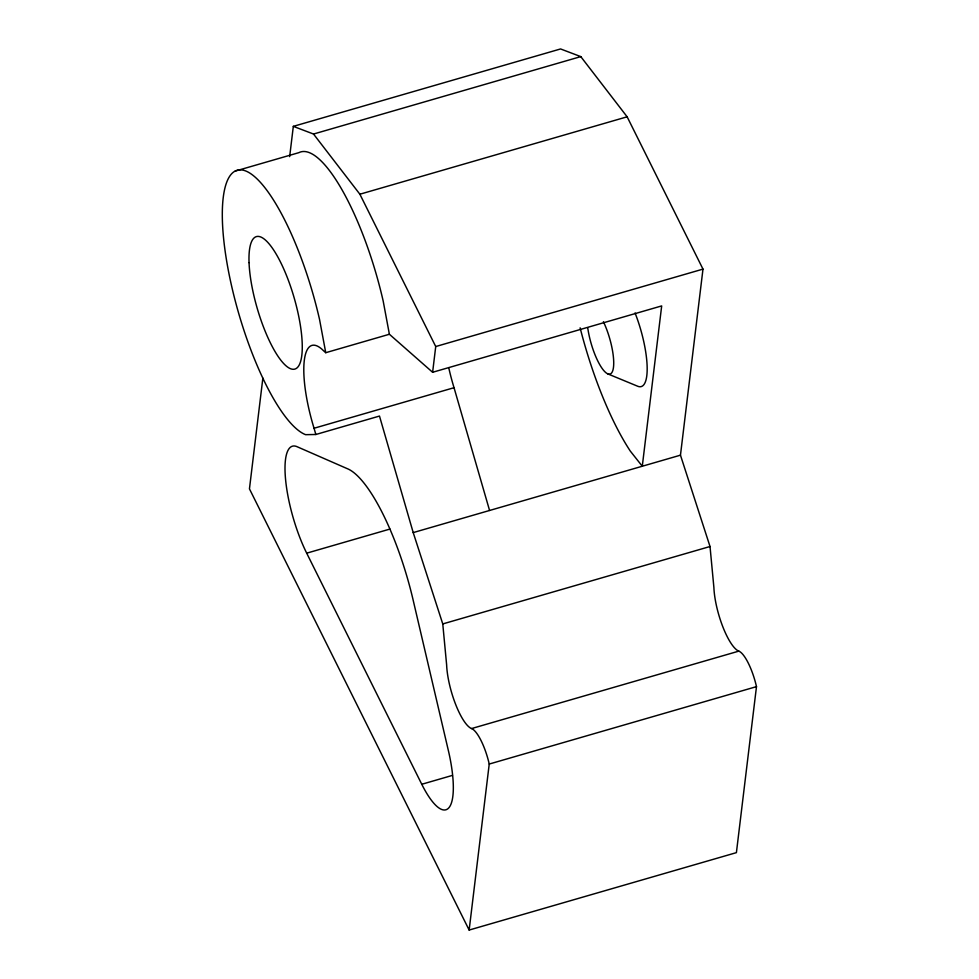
<?xml version="1.0" encoding="UTF-8"?>
<svg xmlns="http://www.w3.org/2000/svg" width="979" height="979" viewBox="0 0 979 979"><rect width="100%" height="100%" fill="white"/><g stroke="black" fill="none" stroke-linecap="round" stroke-linejoin="round"><path stroke-width="1.47" d="M262.861 378.09L249.449 488.864L469.149 930.05L736.404 852.636L756.486 686.634A32.956 9.178 73.8 0 0 738.815 651.133A41.387 11.515 73.8 0 1 713.887 587.461L710.02 546.515L680.466 455.174L702.983 269.115L627.135 116.807L580.78 56.611L560.575 48.95L293.321 126.364L289.662 156.628M580.119 327.83A153.116 42.623 73.8 0 0 630.292 451.074L642.285 466.237L661.682 305.913L432.62 372.277L435.728 346.542L359.88 194.221L313.525 134.037L293.321 126.364M469.149 930.05L489.231 764.048A32.956 9.178 73.8 0 0 471.56 728.56A41.387 11.515 73.8 0 1 446.632 664.876L442.765 623.929L413.211 532.6L379.485 416.063L315.85 434.492L305.607 434.676A137.941 38.401 73.8 0 1 231.631 286.113A137.941 38.401 73.8 0 1 245.57 170.921A137.941 38.401 73.8 0 1 319.546 319.472L325.75 352.697L389.385 334.255L432.62 372.277M313.525 134.037L580.78 56.611M235.217 171.092L298.852 152.663A137.941 38.401 73.8 0 1 383.181 301.042L389.385 334.255M359.88 194.221L627.135 116.807M435.728 346.542L702.983 269.115M315.85 434.492L314.051 428.251L454.036 387.708A75.872 21.122 73.8 0 1 448.945 368.618M306.696 553.172L421.765 784.277A68.971 19.201 73.8 0 0 448.969 807.663A68.971 19.201 73.8 0 0 448.676 751.884L413.652 602.281A124.149 34.559 73.8 0 0 347.068 468.574L296.613 446.51A68.971 19.201 73.8 0 0 285.574 479.514A68.971 19.201 73.8 0 0 306.696 553.172L389.936 529.064M413.211 532.6L680.466 455.174M442.765 623.929L710.02 546.515M471.56 728.56L738.815 651.133M489.231 764.048L756.486 686.634M421.765 784.277L452.433 775.392M607.886 373.929L637.843 386.301A55.179 15.358 73.8 0 0 635.053 312.95M325.75 352.697L323.437 350.653A75.872 21.122 73.8 0 0 314.051 428.251M454.036 387.708L489.573 510.475M603.407 321.699A34.522 9.606 73.8 0 1 610.296 373.966A34.522 9.606 73.8 0 1 587.816 328.357M249.045 262.605A68.971 19.201 73.8 0 0 290.604 368.74A68.971 19.201 73.8 0 0 287.116 277.045A68.971 19.201 73.8 0 0 249.045 262.605"/></g></svg>
